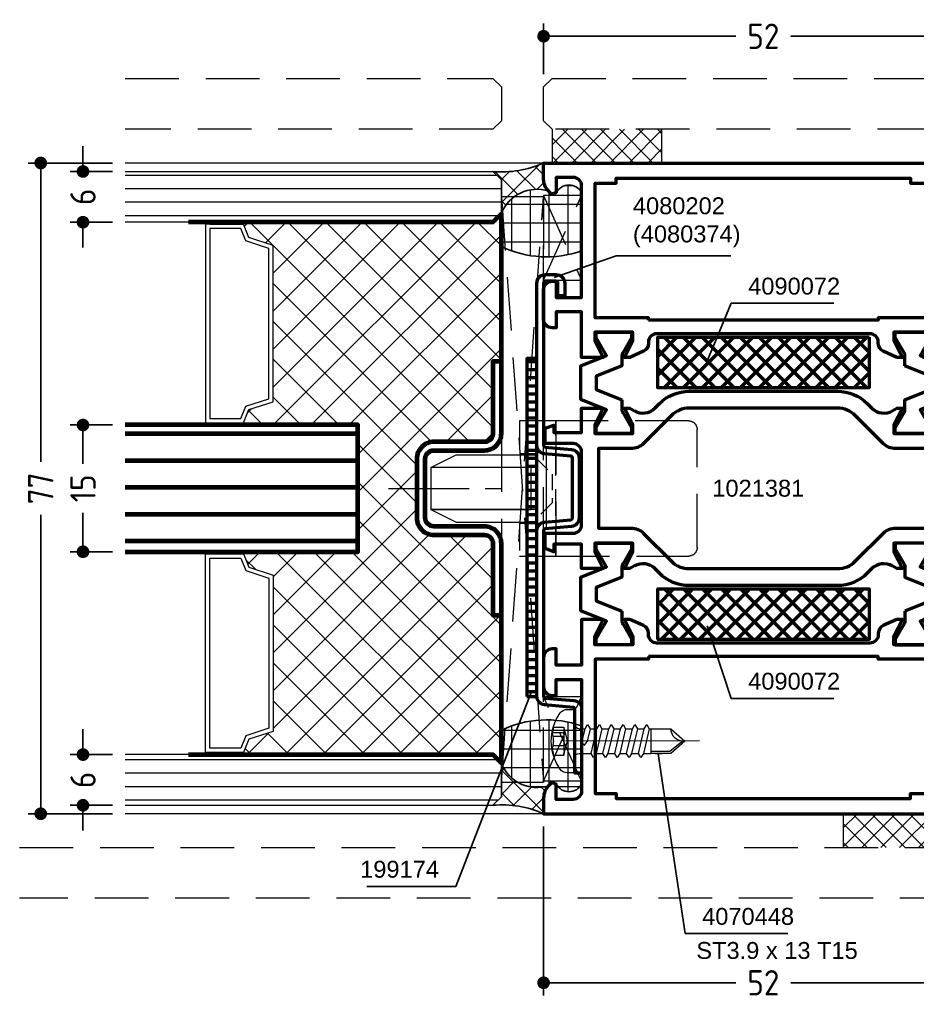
# Model space of a CAD drawing. Header units: millimetres. Extents: x 5 to 232, y 5 to 120.
# Drawn here: x 5 to 111.2, y 4.5 to 120.5 of the extents above; entities that cross this region are included whole.
import ezdxf
from ezdxf.enums import TextEntityAlignment as Align

# ---------------------------------------------------------------- set-up
doc = ezdxf.new("R2010")
doc.units = ezdxf.units.MM
doc.linetypes.add('CENTER', pattern=[50.8, 31.75, -6.35, 6.35, -6.35])
doc.linetypes.add('HIDDEN', pattern=[9.525, 6.35, -3.175])
for name, color, linetype, lineweight in [('AM_5', 3, 'Continuous', 25), ('AM_C', 50, 'Continuous', 50), ('AM_S', 80, 'Continuous', 50), ('Cent3', 70, 'CENTER', 18), ('CHide3', 70, 'HIDDEN', 18), ('CHide4', 10, 'HIDDEN', 13), ('Cont2', 2, 'Continuous', 25), ('Cont3', 70, 'Continuous', 18), ('Cont4', 10, 'Continuous', 13)]:
    doc.layers.add(name, color=color, linetype=linetype, lineweight=lineweight)
doc.styles.add('HBS_DIMTEXTSTYLE', font='isocp.shx')
doc.styles.add('SWISSL', font='swissl.ttf')
doc.dimstyles.new('Konstruktionsschnitt 1-1$0', dxfattribs={"dimtxt": 3, "dimasz": 1.5, "dimexe": 1.5, "dimexo": 1.5, "dimgap": 1.5, "dimtad": 0, "dimdsep": 46, "dimtxsty": 'HBS_DIMTEXTSTYLE', "dimblk": 'PUNKT', "dimcen": 0, "dimclrd": 3, "dimclre": 3, "dimclrt": 2, "dimadec": 1, "dimazin": 2, "dimtfac": 0.7, "dimtofl": 0, "dimtmove": 0, "dimatfit": 3, "dimfxl": 0, "dimtolj": 1, "dimtzin": 0, "dimarcsym": 0})
pattern_1 = [(225, (232.32603, 587.95486), (0.1767767, -0.1767767), []), (315, (232.32603, 587.95486), (0.1767767, 0.1767767), [])]
pattern_2 = [(135, (-90.1242, -416.9889), (-1.3470384, -1.3470384), []), (225, (-90.1242, -416.9889), (1.3470384, -1.3470384), [])]
pattern_3 = [(180, (-90.1242, -416.9889), (-8e-16, -2.2225), []), (270, (-90.1242, -416.9889), (2.2225, -8e-16), [])]

# ---------------------------------------------------------------- blocks, each defined once
blk = doc.blocks.new('*S26')
at = {"layer": 'AM_5', "color": 3}
for p, q in [((43.97, 182.31), (39.01, 180.58)), ((57.56, 182.31), (43.97, 182.31))]:
    blk.add_line(p, q, dxfattribs=at)
at = {"layer": 'AM_5', "color": 3, "linetype": 'Continuous'}
blk.add_line((39.01, 180.58), (36.65, 179.76), dxfattribs=at)
at = {"layer": 'AM_5', "color": 2, "insert": (45.97, 183.31), "char_height": 2, "attachment_point": 7, "style": 'SWISSL'}
blk.add_mtext('4080202\\P(4080374)', dxfattribs=at)
blk = doc.blocks.new('WS4070448')
at = {"layer": 'Cent3', "ltscale": 0.5}
blk.add_line((8.05, -14.4), (8.07, 4.66), dxfattribs=at)
at = {"layer": 'CHide4', "ltscale": 0.3}
for p, q in [((7.1, 1.69), (7.1, 3.08)), ((7.51, 1.69), (7.51, 2.97)), ((8.63, 1.69), (8.63, 2.97)), ((9.04, 1.69), (9.04, 3.08))]:
    blk.add_line(p, q, dxfattribs=at)
for points in [[(6.42, 2.92), (6.42, 1.69)], [(9.72, 2.92), (9.72, 1.69)], [(6.42, 1.69), (8.07, 1.25)], [(9.72, 1.69), (8.07, 1.25)]]:
    blk.add_lwpolyline(points, dxfattribs=at)
for centre, radius, start, end in [((6.48, 4.2), 1.28, 267.2848, 298.8872), ((8.07, 5.85), 2.94, 250.6988, 289.3012), ((9.66, 4.2), 1.28, 241.1128, 272.7152), ((6.76, 2.85), 1.21, 253.6643, 286.3357), ((8.07, 11.78), 10.13, 264.4948, 275.5052), ((9.38, 2.85), 1.21, 253.6643, 286.3357)]:
    blk.add_arc(centre, radius, start, end, dxfattribs=at)
at = {"layer": 'Cont4'}
for p, q in [((6.62, -8.64), (6.62, -11)), ((6.62, -8.64), (9.52, -8.64)), ((9.52, -11), (9.52, -8.64)), ((6.62, -11), (8.07, -12.64)), ((8.07, -12.64), (9.52, -11))]:
    blk.add_line(p, q, dxfattribs=at)
blk.add_lwpolyline([(11.39, 2.11, 0.314856), (4.74, 2.11, 0.244912), (4.32, 1.29), (4.32, 0.36), (11.82, 0.36), (11.82, 1.29, 0.244912), (11.39, 2.11, 0.138291)], format="xyb", dxfattribs=at)
for points in [[(6.12, -1.14), (6.62, -1.43), (8.07, -1.08), (8.57, -0.71), (8.07, -0.51), (6.62, -0.85)], [(6.12, -2.54), (6.62, -2.83), (9.52, -2.14), (10.02, -1.85), (9.52, -1.56), (6.62, -2.25)], [(6.12, -3.94), (6.62, -4.23), (9.52, -3.54), (10.02, -3.25), (9.52, -2.96), (6.62, -3.65)], [(6.12, -5.34), (6.62, -5.63), (9.52, -4.94), (10.02, -4.65), (9.52, -4.36), (6.62, -5.05)], [(6.12, -6.74), (6.62, -7.03), (9.52, -6.34), (10.02, -6.05), (9.52, -5.76), (6.62, -6.45)], [(6.12, -8.14), (6.62, -8.43), (9.52, -7.74), (10.02, -7.45), (9.52, -7.16), (6.62, -7.85)]]:
    blk.add_lwpolyline(points, close=True, dxfattribs=at)
for points in [[(6.62, -0.14), (6.62, -0.85)], [(9.52, -0.14), (9.52, -1.56)], [(6.62, -1.43), (6.62, -1.85)], [(6.62, -1.43), (6.62, -2.25)], [(6.62, -1.43), (6.62, -2.25)], [(9.52, -2.14), (9.52, -2.96)], [(6.62, -2.83), (6.62, -3.65)], [(6.62, -4.23), (6.62, -5.05)], [(9.52, -3.54), (9.52, -4.36)], [(6.62, -5.63), (6.62, -6.45)], [(9.52, -4.94), (9.52, -5.76)], [(9.52, -6.34), (9.52, -7.16)], [(6.62, -7.03), (6.62, -7.85)], [(9.52, -7.74), (9.52, -8.64)], [(6.62, -8.43), (6.62, -8.64)], [(9.27, -8.64), (9.27, -10.89), (8.1, -12.28)], [(9.52, -9.14), (9.52, -9.96)], [(6.62, -9.83), (6.62, -10.65)]]:
    blk.add_lwpolyline(points, dxfattribs=at)
for centre, radius, start, end in [((6.12, -0.14), 0.5, 0, 90), ((10.02, -0.14), 0.5, 90, 180), ((6.61, -12.47), 1.47, 353.4244, 89.6688)]:
    blk.add_arc(centre, radius, start, end, dxfattribs=at)
blk = doc.blocks.new('ESG 6_V')
at = {"layer": 'Cont3'}
h = blk.add_hatch(dxfattribs=at)
h.set_pattern_fill('LINE', color=256, scale=0.5, angle=90, style=0)
h.set_pattern_definition([(90, (-305.9269, -507.866), (-1.5875, 4e-16), [])])
h.paths.add_polyline_path([(3, 44.5), (3, 1), (2, 0), (-2, 0), (-3, 1), (-3, 44.5)])
blk.add_lwpolyline([(3, 44.5), (3, 1), (2, 0), (-2, 0), (-3, 1), (-3, 44.5)], dxfattribs=at)
blk = doc.blocks.new('AL_ABH_24')
at = {"layer": 'Cont4'}
h = blk.add_hatch(dxfattribs=at)
h.set_pattern_fill('ANSI37', color=256, scale=2, angle=-180, style=0)
h.set_pattern_definition(pattern_1)
h.paths.add_polyline_path([(-12, -4.5), (-11.75, -4.5), (-11.75, -0.5), (-12, -0.5)])
h = blk.add_hatch(dxfattribs=at)
h.set_pattern_fill('ANSI37', color=256, scale=2, angle=-180, style=0)
h.set_pattern_definition(pattern_1)
h.paths.add_polyline_path([(12, -0.5), (11.75, -0.5), (11.75, -4.5), (12, -4.5)])
at = {"layer": 'Cont3'}
for points in [[(11.75, -4.5), (11.75, 0), (-11.75, 0), (-11.75, -4.5), (-10.18, -5.13), (-9.25, -8), (9.25, -8), (10.18, -5.13)], [(11.25, -4.16), (11.25, -0.5), (-11.25, -0.5), (-11.25, -4.16), (-9.78, -4.75), (-8.89, -7.5), (8.89, -7.5), (9.78, -4.75)]]:
    blk.add_lwpolyline(points, close=True, dxfattribs=at)
at = {"layer": 'Cont4'}
for points in [[(-11.75, -0.5), (-11.75, -4.5), (-12, -4.5), (-12, -0.5)], [(11.75, -0.5), (11.75, -4.5), (12, -4.5), (12, -0.5)]]:
    blk.add_lwpolyline(points, close=True, dxfattribs=at)
blk = doc.blocks.new('PL30_Glas_76_SYM_NGFK')
at = {"layer": 'Cont3', "lineweight": 70}
h = blk.add_hatch(dxfattribs=at)
h.set_pattern_fill('LINE', color=256, angle=90, style=0)
h.set_pattern_definition([(90, (-271.427, -507.866), (-3.175, 2e-16), [])])
h.paths.add_polyline_path([(-7.5, 44.5), (-7.5, 17), (7.5, 17), (7.5, 44.5)])
at = {"layer": 'Cont4'}
h = blk.add_hatch(dxfattribs=at)
h.set_pattern_fill('ANSI37', color=256, scale=0.5, style=0)
h.set_pattern_definition([(45, (-338.955, -274.622), (2.245064, -2.245064), []), (315, (-338.955, -274.622), (-2.245064, -2.245064), [])])
h.paths.add_polyline_path([(-31.5, 30.5), (-31.25, 30.5), (-29.68, 29.87), (-28.75, 27), (-10.25, 27), (-9.32, 29.87), (-7.75, 30.5), (-7.5, 30.5), (-7.5, 17), (7.5, 17), (7.5, 30.5), (7.75, 30.5), (9.32, 29.87), (10.25, 27), (28.75, 27), (29.68, 29.87), (31.25, 30.5), (31.5, 30.5), (31.5, 1), (32.5, 0), (15, 0), (15, 1), (6.5, 1, -0.414214), (5.5, 2), (5.5, 8, 0.414214), (3.5, 10), (-3.5, 10, 0.414214), (-5.5, 8), (-5.5, 2, -0.414214), (-6.5, 1), (-15, 1), (-15, 0), (-32.5, 0), (-31.5, 1)])
at = {"layer": 'Cont3', "lineweight": 70}
for points in [[(-7.5, 44.5), (-7.5, 17), (7.5, 17), (7.5, 44.5)], [(-31.5, 37), (-31.5, 1), (-32.5, 0), (-15, 0)], [(15, 0), (32.5, 0), (31.5, 1), (31.5, 37)]]:
    blk.add_lwpolyline(points, dxfattribs=at)
blk.add_lwpolyline([(15, 0), (15, 1), (6.5, 1, -0.414214), (5.5, 2), (5.5, 8, 0.414214), (3.5, 10), (-3.5, 10, 0.414214), (-5.5, 8), (-5.5, 2, -0.414214), (-6.5, 1), (-15, 1), (-15, 0), (-6.5, 0, 0.414214), (-4.5, 2), (-4.5, 8, -0.414214), (-3.5, 9), (3.5, 9, -0.414214), (4.5, 8), (4.5, 2, 0.414214), (6.5, 0)], format="xyb", close=True, dxfattribs=at)
at = {"xscale": -1}
blk.add_blockref('ESG 6_V', (-34.5, 0), dxfattribs=at)
blk.add_blockref('ESG 6_V', (34.5, 0))
at = {"layer": 'Cont3', "lineweight": 70, "xscale": -1}
blk.add_blockref('AL_ABH_24', (-19.5, 35), dxfattribs=at)
at = {"layer": 'Cont3', "lineweight": 70}
blk.add_blockref('AL_ABH_24', (19.5, 35), dxfattribs=at)
blk = doc.blocks.new('PL_VERSCH_F_W1_VERD')
at = {"layer": 'Cent3', "ltscale": 0.3}
blk.add_line((-5, -1.15), (5, -1.15), dxfattribs=at)
blk.add_lwpolyline([(0, 17.5), (0, 2.99), (0, 2.99)], dxfattribs=at)
at = {"layer": 'CHide4', "ltscale": 0.5}
for points in [[(-8, 2), (-4.15, 2), (-4.15, 0), (-8, 0)], [(4.15, 2), (8, 2), (8, 0), (4.15, 0)], [(-8, 0), (8, 0), (8, -2.3), (-8, -2.3)]]:
    blk.add_lwpolyline(points, close=True, dxfattribs=at)
at = {"layer": 'CHide4', "ltscale": 0.3}
blk.add_lwpolyline([(3.55, 0), (-3.55, 0), (-1.7, -1.85), (1.7, -1.85)], close=True, dxfattribs=at)
at = {"layer": 'CHide4'}
blk.add_lwpolyline([(-8, -2.3), (8, -2.3), (8, -18, -0.414214), (7, -19), (-7, -19, -0.414214), (-8, -18)], format="xyb", close=True, dxfattribs=at)
at = {"layer": 'Cont3'}
for points in [[(-4, 0), (-2.5, 0), (-2.5, 12.5), (-4, 9.5)], [(-2.5, 12.5), (2.5, 12.5), (2.5, 0.63), (-2.5, 0.63)], [(4, 0), (2.5, 0), (2.5, 12.5), (4, 9.5)]]:
    blk.add_lwpolyline(points, close=True, dxfattribs=at)
blk = doc.blocks.new('PUNKT')
at = {"color": 0, "linetype": 'Continuous'}
blk.add_line((-0.5, 0), (-1, 0), dxfattribs=at)
at = {"color": 0, "linetype": 'Continuous', "const_width": 0.5}
blk.add_lwpolyline([(-0.25, 0, 1), (0.25, 0, 1)], format="xyb", close=True, dxfattribs=at)
blk = doc.blocks.new('*D10')
at = {"layer": 'AM_5', "color": 3, "lineweight": -2, "transparency": 16777216}
for p, q in [((16, 103.5), (6, 103.5)), ((7.5, 102), (7.5, 68.15)), ((7.5, 28), (7.5, 61.85)), ((16, 26.5), (6, 26.5))]:
    blk.add_line(p, q, dxfattribs=at)
at = {"layer": 'AM_5', "color": 3, "lineweight": -2, "transparency": 16777216, "xscale": 1.5, "yscale": 1.5, "zscale": 1.5}
for p, rotation in [((7.5, 103.5), 90), ((7.5, 26.5), 270)]:
    blk.add_blockref('PUNKT', p, dxfattribs=dict(at, rotation=rotation))
at = {"layer": 'AM_5', "color": 2, "transparency": 16777216, "insert": (7.5, 65), "char_height": 3, "attachment_point": 5, "rotation": 90, "style": 'HBS_DIMTEXTSTYLE'}
blk.add_mtext('\\A1;77', dxfattribs=at)
blk = doc.blocks.new('*S29')
at = {"layer": 'AM_5', "color": 3, "linetype": 'Continuous'}
blk.add_line((33.11, 128.52), (34.02, 130.85), dxfattribs=at)
at = {"layer": 'AM_5', "color": 3}
for p, q in [((25.02, 107.71), (33.11, 128.52)), ((14.5, 107.71), (25.02, 107.71))]:
    blk.add_line(p, q, dxfattribs=at)
at = {"layer": 'AM_5', "color": 2, "insert": (23.02, 108.71), "char_height": 2, "attachment_point": 9, "style": 'SWISSL'}
blk.add_mtext('199174', dxfattribs=at)
blk = doc.blocks.new('*D14')
at = {"layer": 'AM_5', "color": 3, "lineweight": -2, "transparency": 16777216}
for p, q in [((16, 72.5), (11, 72.5)), ((12.5, 71), (12.5, 67.91)), ((12.5, 59), (12.5, 62.09)), ((16, 57.5), (11, 57.5))]:
    blk.add_line(p, q, dxfattribs=at)
at = {"layer": 'AM_5', "color": 3, "lineweight": -2, "transparency": 16777216, "xscale": 1.5, "yscale": 1.5, "zscale": 1.5}
for p, rotation in [((12.5, 72.5), 90), ((12.5, 57.5), 270)]:
    blk.add_blockref('PUNKT', p, dxfattribs=dict(at, rotation=rotation))
at = {"layer": 'AM_5', "color": 2, "transparency": 16777216, "insert": (12.5, 65), "char_height": 3, "attachment_point": 5, "rotation": 90, "style": 'HBS_DIMTEXTSTYLE'}
blk.add_mtext('\\A1;15', dxfattribs=at)
blk = doc.blocks.new('*D15')
at = {"layer": 'AM_5', "color": 3, "lineweight": -2, "transparency": 16777216}
for p, q in [((12.5, 104), (12.5, 105.5)), ((16, 102.5), (11, 102.5)), ((16, 96.5), (11, 96.5)), ((12.5, 95), (12.5, 93.5))]:
    blk.add_line(p, q, dxfattribs=at)
at = {"layer": 'AM_5', "color": 3, "lineweight": -2, "transparency": 16777216, "xscale": 1.5, "yscale": 1.5, "zscale": 1.5}
for p, rotation in [((12.5, 102.5), 270), ((12.5, 96.5), 90)]:
    blk.add_blockref('PUNKT', p, dxfattribs=dict(at, rotation=rotation))
at = {"layer": 'AM_5', "color": 2, "transparency": 16777216, "insert": (12.5, 99.5), "char_height": 3, "attachment_point": 5, "rotation": 90, "style": 'HBS_DIMTEXTSTYLE'}
blk.add_mtext('\\A1;6', dxfattribs=at)
blk = doc.blocks.new('*D16')
at = {"layer": 'AM_5', "color": 3, "lineweight": -2, "transparency": 16777216}
for p, q in [((12.5, 35), (12.5, 36.5)), ((16, 33.5), (11, 33.5)), ((16, 27.5), (11, 27.5)), ((12.5, 26), (12.5, 24.5))]:
    blk.add_line(p, q, dxfattribs=at)
at = {"layer": 'AM_5', "color": 3, "lineweight": -2, "transparency": 16777216, "xscale": 1.5, "yscale": 1.5, "zscale": 1.5}
for p, rotation in [((12.5, 33.5), 270), ((12.5, 27.5), 90)]:
    blk.add_blockref('PUNKT', p, dxfattribs=dict(at, rotation=rotation))
at = {"layer": 'AM_5', "color": 2, "transparency": 16777216, "insert": (12.5, 30.5), "char_height": 3, "attachment_point": 5, "rotation": 90, "style": 'HBS_DIMTEXTSTYLE'}
blk.add_mtext('\\A1;6', dxfattribs=at)
blk = doc.blocks.new('*S32')
at = {"layer": 'AM_5', "color": 3}
for p, q in [((57.61, 176.71), (55.73, 172.22)), ((69.74, 176.71), (57.61, 176.71))]:
    blk.add_line(p, q, dxfattribs=at)
at = {"layer": 'AM_5', "color": 3, "linetype": 'Continuous'}
blk.add_line((55.73, 172.22), (54.77, 169.91), dxfattribs=at)
at = {"layer": 'AM_5', "color": 2, "insert": (59.61, 177.71), "char_height": 2, "attachment_point": 7, "style": 'SWISSL'}
blk.add_mtext('4090072', dxfattribs=at)
blk = doc.blocks.new('*S33')
at = {"layer": 'AM_5', "color": 3, "linetype": 'Continuous'}
blk.add_line((55.56, 136.17), (54.77, 138.54), dxfattribs=at)
at = {"layer": 'AM_5', "color": 3}
for p, q in [((57.61, 129.96), (55.56, 136.17)), ((69.74, 129.96), (57.61, 129.96))]:
    blk.add_line(p, q, dxfattribs=at)
at = {"layer": 'AM_5', "color": 2, "insert": (59.61, 130.96), "char_height": 2, "attachment_point": 7, "style": 'SWISSL'}
blk.add_mtext('4090072', dxfattribs=at)
blk = doc.blocks.new('*D18')
at = {"layer": 'AM_5', "color": 3, "lineweight": -2, "transparency": 16777216}
for p, q in [((67, 25), (67, 5)), ((119, 8.66), (119, 5)), ((68.5, 6.5), (89.76, 6.5)), ((117.5, 6.5), (96.24, 6.5))]:
    blk.add_line(p, q, dxfattribs=at)
at = {"layer": 'AM_5', "color": 3, "lineweight": -2, "transparency": 16777216, "xscale": 1.5, "yscale": 1.5, "zscale": 1.5, "rotation": 180}
blk.add_blockref('PUNKT', (67, 6.5), dxfattribs=at)
at = {"layer": 'AM_5', "color": 3, "lineweight": -2, "transparency": 16777216, "xscale": 1.5, "yscale": 1.5, "zscale": 1.5}
blk.add_blockref('PUNKT', (119, 6.5), dxfattribs=at)
at = {"layer": 'AM_5', "color": 2, "transparency": 16777216, "insert": (93, 6.5), "char_height": 3, "attachment_point": 5, "style": 'HBS_DIMTEXTSTYLE'}
blk.add_mtext('\\A1;52', dxfattribs=at)
blk = doc.blocks.new('*D19')
at = {"layer": 'AM_5', "color": 3, "lineweight": -2, "transparency": 16777216}
for p, q in [((67, 114), (67, 120)), ((119, 105), (119, 120)), ((68.5, 118.5), (89.76, 118.5)), ((117.5, 118.5), (96.24, 118.5))]:
    blk.add_line(p, q, dxfattribs=at)
at = {"layer": 'AM_5', "color": 3, "lineweight": -2, "transparency": 16777216, "xscale": 1.5, "yscale": 1.5, "zscale": 1.5, "rotation": 180}
blk.add_blockref('PUNKT', (67, 118.5), dxfattribs=at)
at = {"layer": 'AM_5', "color": 3, "lineweight": -2, "transparency": 16777216, "xscale": 1.5, "yscale": 1.5, "zscale": 1.5}
blk.add_blockref('PUNKT', (119, 118.5), dxfattribs=at)
at = {"layer": 'AM_5', "color": 2, "transparency": 16777216, "insert": (93, 118.5), "char_height": 3, "attachment_point": 5, "style": 'HBS_DIMTEXTSTYLE'}
blk.add_mtext('\\A1;52', dxfattribs=at)
blk = doc.blocks.new('WI199174')
h = blk.add_hatch()
h.set_pattern_fill('LINE', color=256, scale=0.3, angle=90)
h.paths.add_polyline_path([(0, 1.2), (0, 0), (40, 0), (40, 1.2)])
blk.add_lwpolyline([(0, 1.2), (0, 0), (40, 0), (40, 1.2)], close=True)
blk = doc.blocks.new('WI1021381')
for points in [[(23, 10.2), (22.27, 11.81, 0.294108), (21.36, 12.4), (21.2, 12.4, -0.414214), (20.2, 13.4), (20.2, 38.6, -0.414214), (21.2, 39.6), (21.36, 39.6, 0.294108), (22.27, 40.19), (23, 41.8), (23, 42.45), (21, 41.45), (20, 41.45), (20, 45.95), (21, 45.95), (23, 44.95), (23, 47.5), (17.6, 47.5), (17.6, 50.5), (19.5, 50.5), (19.5, 51, 0.414214), (18.5, 52), (15, 52, 0.414214), (14, 51), (14, 50.5), (15.9, 50.5), (15.9, 47.5), (2.7, 47.5, -0.414214), (1.7, 48.5), (1.7, 50.5), (3.5, 50.5), (3.71, 51.01), (3.31, 51.41, 0.198912), (1.9, 52), (0, 52), (0, 0), (1.9, 0, 0.198912), (3.31, 0.59), (3.71, 0.99), (3.5, 1.5), (1.7, 1.5), (1.7, 3.5, -0.414214), (2.7, 4.5), (15.9, 4.5), (15.9, 1.5), (14, 1.5), (14, 1, 0.414214), (15, 0), (18.5, 0, 0.414214), (19.5, 1), (19.5, 1.5), (17.6, 1.5), (17.6, 4.5), (23, 4.5), (23, 7.05), (21, 6.05), (20, 6.05), (20, 10.55), (21, 10.55), (23, 9.55), (23, 10.2)], [(23, 10.2), (22.27, 11.81, 0.294108), (21.36, 12.4), (21.2, 12.4, -0.414214), (20.2, 13.4), (20.2, 38.6, -0.414214), (21.2, 39.6), (21.36, 39.6, 0.294108), (22.27, 40.19), (23, 41.8), (23, 42.45), (21, 41.45), (20, 41.45), (20, 45.95), (21, 45.95), (23, 44.95), (23, 47.5), (17.6, 47.5), (17.6, 50.5), (19.5, 50.5), (19.5, 51, 0.414214), (18.5, 52), (15, 52, 0.414214), (14, 51), (14, 50.5), (15.9, 50.5), (15.9, 47.5), (2.7, 47.5, -0.414214), (1.7, 48.5), (1.7, 50.5), (3.5, 50.5), (3.71, 51.01), (3.31, 51.41, 0.198912), (1.9, 52), (0, 52), (0, 0), (1.9, 0, 0.198912), (3.31, 0.59), (3.71, 0.99), (3.5, 1.5), (1.7, 1.5), (1.7, 3.5, -0.414214), (2.7, 4.5), (15.9, 4.5), (15.9, 1.5), (14, 1.5), (14, 1, 0.414214), (15, 0), (18.5, 0, 0.414214), (19.5, 1), (19.5, 1.5), (17.6, 1.5), (17.6, 4.5), (23, 4.5), (23, 7.05), (21, 6.05), (20, 6.05), (20, 10.55), (21, 10.55), (23, 9.55), (23, 10.2)], [(54, 10.2), (54.73, 11.81, -0.294108), (55.64, 12.4), (55.8, 12.4, 0.414214), (56.8, 13.4), (56.8, 38.6, 0.414214), (55.8, 39.6), (55.64, 39.6, -0.294108), (54.73, 40.19), (54, 41.8), (54, 42.45), (56, 41.45), (57, 41.45), (57, 45.95), (56, 45.95), (54, 44.95), (54, 47.5), (59.4, 47.5), (59.4, 50.5), (57.5, 50.5), (57.5, 51, -0.414214), (58.5, 52), (62, 52, -0.414214), (63, 51), (63, 50.5), (61.1, 50.5), (61.1, 47.5), (74.3, 47.5, 0.414214), (75.3, 48.5), (75.3, 50.5), (73.5, 50.5), (73.29, 51.01), (73.69, 51.41, -0.198912), (75.1, 52), (77, 52), (77, 0), (75.1, 0, -0.198912), (73.69, 0.59), (73.29, 0.99), (73.5, 1.5), (75.3, 1.5), (75.3, 3.5, 0.414214), (74.3, 4.5), (61.1, 4.5), (61.1, 1.5), (63, 1.5), (63, 1, -0.414214), (62, 0), (58.5, 0, -0.414214), (57.5, 1), (57.5, 1.5), (59.4, 1.5), (59.4, 4.5), (54, 4.5), (54, 7.05), (56, 6.05), (57, 6.05), (57, 10.55), (56, 10.55), (54, 9.55), (54, 10.2)], [(54, 10.2), (54.73, 11.81, -0.294108), (55.64, 12.4), (55.8, 12.4, 0.414214), (56.8, 13.4), (56.8, 38.6, 0.414214), (55.8, 39.6), (55.64, 39.6, -0.294108), (54.73, 40.19), (54, 41.8), (54, 42.45), (56, 41.45), (57, 41.45), (57, 45.95), (56, 45.95), (54, 44.95), (54, 47.5), (59.4, 47.5), (59.4, 50.5), (57.5, 50.5), (57.5, 51, -0.414214), (58.5, 52), (62, 52, -0.414214), (63, 51), (63, 50.5), (61.1, 50.5), (61.1, 47.5), (74.3, 47.5, 0.414214), (75.3, 48.5), (75.3, 50.5), (73.5, 50.5), (73.29, 51.01), (73.69, 51.41, -0.198912), (75.1, 52), (77, 52), (77, 0), (75.1, 0, -0.198912), (73.69, 0.59), (73.29, 0.99), (73.5, 1.5), (75.3, 1.5), (75.3, 3.5, 0.414214), (74.3, 4.5), (61.1, 4.5), (61.1, 1.5), (63, 1.5), (63, 1, -0.414214), (62, 0), (58.5, 0, -0.414214), (57.5, 1), (57.5, 1.5), (59.4, 1.5), (59.4, 4.5), (54, 4.5), (54, 7.05), (56, 6.05), (57, 6.05), (57, 10.55), (56, 10.55), (54, 9.55), (54, 10.2)], [(23.99, 42.75), (22.87, 42.75, 0.131652), (22.47, 42.64), (20.66, 41.6), (20, 41.6), (20, 45.8), (20.66, 45.8), (22, 45.03), (22.49, 44.75), (22.79, 44.57), (24, 47.58), (28, 47.58), (29.21, 44.57), (31.34, 45.8), (32, 45.8), (32, 41.6), (31.34, 41.6), (29.53, 42.64, 0.131652), (29.13, 42.75), (28.01, 42.75), (26.79, 45.78), (25.21, 45.78)], [(23.99, 42.75), (22.87, 42.75, 0.131652), (22.47, 42.64), (20.66, 41.6), (20, 41.6), (20, 45.8), (20.66, 45.8), (22, 45.03), (22.49, 44.75), (22.79, 44.57), (24, 47.58), (28, 47.58), (29.21, 44.57), (31.34, 45.8), (32, 45.8), (32, 41.6), (31.34, 41.6), (29.53, 42.64, 0.131652), (29.13, 42.75), (28.01, 42.75), (26.79, 45.78), (25.21, 45.78)], [(48.99, 42.75), (47.87, 42.75, 0.131652), (47.47, 42.64), (45.66, 41.6), (45, 41.6), (45, 45.8), (45.66, 45.8), (47, 45.03), (47.49, 44.74), (47.79, 44.57), (49, 47.58), (53, 47.58), (54.21, 44.57), (56.34, 45.8), (57, 45.8), (57, 41.6), (56.34, 41.6), (54.53, 42.64, 0.131652), (54.13, 42.75), (53.01, 42.75), (51.79, 45.78), (50.21, 45.78)], [(48.99, 42.75), (47.87, 42.75, 0.131652), (47.47, 42.64), (45.66, 41.6), (45, 41.6), (45, 45.8), (45.66, 45.8), (47, 45.03), (47.49, 44.74), (47.79, 44.57), (49, 47.58), (53, 47.58), (54.21, 44.57), (56.34, 45.8), (57, 45.8), (57, 41.6), (56.34, 41.6), (54.53, 42.64, 0.131652), (54.13, 42.75), (53.01, 42.75), (51.79, 45.78), (50.21, 45.78)], [(48, 34.76, 0.198912), (47.12, 36.88), (43.79, 40.21, -0.198912), (43.2, 41.63), (43.2, 45.5), (33.8, 45.5), (33.8, 41.63, -0.198912), (33.21, 40.21), (29.88, 36.88, 0.198912), (29, 34.76), (29, 17.24, 0.198912), (29.88, 15.12), (33.21, 11.79, -0.198912), (33.8, 10.37), (33.8, 6.5), (43.2, 6.5), (43.2, 10.37, -0.198912), (43.79, 11.79), (47.12, 15.12, 0.198912), (48, 17.24)], [(48, 34.76, 0.198912), (47.12, 36.88), (43.79, 40.21, -0.198912), (43.2, 41.63), (43.2, 45.5), (33.8, 45.5), (33.8, 41.63, -0.198912), (33.21, 40.21), (29.88, 36.88, 0.198912), (29, 34.76), (29, 17.24, 0.198912), (29.88, 15.12), (33.21, 11.79, -0.198912), (33.8, 10.37), (33.8, 6.5), (43.2, 6.5), (43.2, 10.37, -0.198912), (43.79, 11.79), (47.12, 15.12, 0.198912), (48, 17.24)], [(23.99, 9.25), (22.87, 9.25, -0.131652), (22.47, 9.36), (20.66, 10.4), (20, 10.4), (20, 6.2), (20.66, 6.2), (22, 6.97), (22.49, 7.26), (22.79, 7.43), (24, 4.43), (28, 4.43), (29.21, 7.43), (31.34, 6.2), (32, 6.2), (32, 10.4), (31.34, 10.4), (29.53, 9.36, -0.131652), (29.13, 9.25), (28.01, 9.25), (26.79, 6.23), (25.21, 6.23)], [(23.99, 9.25), (22.87, 9.25, -0.131652), (22.47, 9.36), (20.66, 10.4), (20, 10.4), (20, 6.2), (20.66, 6.2), (22, 6.97), (22.49, 7.26), (22.79, 7.43), (24, 4.43), (28, 4.43), (29.21, 7.43), (31.34, 6.2), (32, 6.2), (32, 10.4), (31.34, 10.4), (29.53, 9.36, -0.131652), (29.13, 9.25), (28.01, 9.25), (26.79, 6.23), (25.21, 6.23)], [(53.01, 9.25), (54.13, 9.25, 0.131652), (54.53, 9.36), (56.34, 10.4), (57, 10.4), (57, 6.2), (56.34, 6.2), (55, 6.97), (54.51, 7.26), (54.21, 7.43), (53, 4.43), (49, 4.43), (47.79, 7.43), (45.66, 6.2), (45, 6.2), (45, 10.4), (45.66, 10.4), (47.47, 9.36, 0.131652), (47.87, 9.25), (48.99, 9.25), (50.21, 6.23), (51.79, 6.23)], [(53.01, 9.25), (54.13, 9.25, 0.131652), (54.53, 9.36), (56.34, 10.4), (57, 10.4), (57, 6.2), (56.34, 6.2), (55, 6.97), (54.51, 7.26), (54.21, 7.43), (53, 4.43), (49, 4.43), (47.79, 7.43), (45.66, 6.2), (45, 6.2), (45, 10.4), (45.66, 10.4), (47.47, 9.36, 0.131652), (47.87, 9.25), (48.99, 9.25), (50.21, 6.23), (51.79, 6.23)]]:
    blk.add_lwpolyline(points, format="xyb", close=True)
blk.add_lwpolyline([(29, 10.2), (29.32, 10.75, 0.339454), (29, 13.17), (28.46, 13.71, -0.198912), (27, 17.24), (27, 34.76, -0.198912), (28.46, 38.29), (29, 38.83, 0.339454), (29.32, 41.25), (29, 41.8), (29, 42.45), (31, 41.45), (32, 41.45), (32, 45.95), (31, 45.95), (29, 44.95), (29, 47.5), (31.9, 47.5), (31.9, 50.8), (31.01, 50.8), (31.38, 51.8), (33.2, 51.8), (33.2, 48.5, 0.414214), (34.2, 47.5), (42.8, 47.5, 0.414214), (43.8, 48.5), (43.8, 51.8), (45.62, 51.8), (45.99, 50.8), (45.1, 50.8), (45.1, 47.5), (48, 47.5), (48, 44.95), (46, 45.95), (45, 45.95), (45, 41.45), (46, 41.45), (48, 42.45), (48, 41.8), (47.68, 41.25, 0.339454), (48, 38.83), (48.54, 38.29, -0.198912), (50, 34.76), (50, 17.24, -0.198912), (48.54, 13.71), (48, 13.17, 0.339454), (47.68, 10.75), (48, 10.2), (48, 9.55), (46, 10.55), (45, 10.55), (45, 6.05), (46, 6.05), (48, 7.05), (48, 4.5), (45.1, 4.5), (45.1, 1.2), (45.99, 1.2), (45.62, 0.2), (43.8, 0.2), (43.8, 3.5, 0.414214), (42.8, 4.5), (34.2, 4.5, 0.414214), (33.2, 3.5), (33.2, 0.2), (31.38, 0.2), (31.01, 1.2), (31.9, 1.2), (31.9, 4.5), (29, 4.5), (29, 7.05), (31, 6.05), (32, 6.05), (32, 10.55), (31, 10.55), (29, 9.55), (29, 10.2), (29.32, 10.75)], format="xyb")
blk.add_lwpolyline([(29, 10.2), (29.32, 10.75, 0.339454), (29, 13.17), (28.46, 13.71, -0.198912), (27, 17.24), (27, 34.76, -0.198912), (28.46, 38.29), (29, 38.83, 0.339454), (29.32, 41.25), (29, 41.8), (29, 42.45), (31, 41.45), (32, 41.45), (32, 45.95), (31, 45.95), (29, 44.95), (29, 47.5), (31.9, 47.5), (31.9, 50.8), (31.01, 50.8), (31.38, 51.8), (33.2, 51.8), (33.2, 48.5, 0.414214), (34.2, 47.5), (42.8, 47.5, 0.414214), (43.8, 48.5), (43.8, 51.8), (45.62, 51.8), (45.99, 50.8), (45.1, 50.8), (45.1, 47.5), (48, 47.5), (48, 44.95), (46, 45.95), (45, 45.95), (45, 41.45), (46, 41.45), (48, 42.45), (48, 41.8), (47.68, 41.25, 0.339454), (48, 38.83), (48.54, 38.29, -0.198912), (50, 34.76), (50, 17.24, -0.198912), (48.54, 13.71), (48, 13.17, 0.339454), (47.68, 10.75), (48, 10.2), (48, 9.55), (46, 10.55), (45, 10.55), (45, 6.05), (46, 6.05), (48, 7.05), (48, 4.5), (45.1, 4.5), (45.1, 1.2), (45.99, 1.2), (45.62, 0.2), (43.8, 0.2), (43.8, 3.5, 0.414214), (42.8, 4.5), (34.2, 4.5, 0.414214), (33.2, 3.5), (33.2, 0.2), (31.38, 0.2), (31.01, 1.2), (31.9, 1.2), (31.9, 4.5), (29, 4.5), (29, 7.05), (31, 6.05), (32, 6.05), (32, 10.55), (31, 10.55), (29, 9.55), (29, 10.2), (29.32, 10.75)], format="xyb")
for points in [[(18.6, 39.6), (18.3, 39.6), (18.3, 45.9), (2.4, 45.9), (2.4, 43.4), (1.8, 43.4), (1.8, 8.6), (2.4, 8.6), (2.4, 6.1), (18.3, 6.1), (18.3, 12.4), (18.6, 12.4), (18.6, 39.6)], [(18.6, 39.6), (18.3, 39.6), (18.3, 45.9), (2.4, 45.9), (2.4, 43.4), (1.8, 43.4), (1.8, 8.6), (2.4, 8.6), (2.4, 6.1), (18.3, 6.1), (18.3, 12.4), (18.6, 12.4), (18.6, 39.6)], [(58.4, 39.6), (58.7, 39.6), (58.7, 45.9), (74.6, 45.9), (74.6, 43.4), (75.2, 43.4), (75.2, 8.6), (74.6, 8.6), (74.6, 6.1), (58.7, 6.1), (58.7, 12.4), (58.4, 12.4), (58.4, 39.6)], [(58.4, 39.6), (58.7, 39.6), (58.7, 45.9), (74.6, 45.9), (74.6, 43.4), (75.2, 43.4), (75.2, 8.6), (74.6, 8.6), (74.6, 6.1), (58.7, 6.1), (58.7, 12.4), (58.4, 12.4), (58.4, 39.6)]]:
    blk.add_lwpolyline(points, close=True)
blk = doc.blocks.new('WI4080202')
blk.add_lwpolyline([(-48.32, -0.18), (-48.61, -3.59, -0.388879), (-49.61, -4.5), (-57.2, -4.5), (-57.2, -3.7), (-49.61, -3.7, 0.388879), (-49.41, -3.52), (-49.11, -0.11, -0.388879), (-48.12, 0.8), (-28.48, 0.8, -0.388879), (-27.49, -0.11), (-27.22, -3.22, 0.388879), (-27.02, -3.4), (-19.88, -3.4, 0.388879), (-19.68, -3.22), (-19.41, -0.11, -0.388879), (-18.42, 0.8), (0.8, 0.8, -0.414214), (1.8, -0.2), (1.8, -1.5, -0.414214), (0.8, -2.5), (-0.7, -2.5), (-0.7, -1.7), (0.8, -1.7, 0.414214), (1, -1.5), (1, -0.2, 0.414214), (0.8, 0), (-18.42, 0, 0.388879), (-18.62, -0.18), (-18.89, -3.29, -0.388879), (-19.88, -4.2), (-27.02, -4.2, -0.388879), (-28.01, -3.29), (-28.28, -0.18, 0.388879), (-28.48, 0), (-48.12, 0, 0.388879), (-48.32, -0.18)], format="xyb", close=True)
blk = doc.blocks.new('WI4090072')
h = blk.add_hatch()
h.set_pattern_fill('ANSI37', color=256, scale=0.5, style=0)
h.set_pattern_definition([(45, (-243.5052, -149.0903), (-1.122532, 1.122532), []), (135, (-243.5052, -149.0903), (-1.122532, -1.122532), [])])
h.paths.add_polyline_path([(12.5, 6.4), (-12.5, 6.4), (-12.5, 0.4), (12.5, 0.4)])
blk.add_lwpolyline([(12.5, 6.4), (12.5, 0.4), (-12.5, 0.4), (-12.5, 6.4), (12.5, 6.4)], close=True)
blk = doc.blocks.new('*S37')
at = {"layer": 'AM_5', "color": 3, "linetype": 'Continuous'}
blk.add_line((49.31, 120.98), (48.94, 123.45), dxfattribs=at)
at = {"layer": 'AM_5', "color": 3}
for p, q in [((52.16, 102.13), (49.31, 120.98)), ((64.31, 102.13), (52.16, 102.13))]:
    blk.add_line(p, q, dxfattribs=at)
at = {"layer": 'AM_5', "color": 2, "insert": (54.16, 103.13), "char_height": 2, "attachment_point": 7, "style": 'SWISSL'}
blk.add_mtext('4070448', dxfattribs=at)
blk = doc.blocks.new('ZAHL rechts')
at = {"layer": 'AM_5', "color": 2, "style": 'SWISSL'}
blk.add_attdef('XXX', text='', height=1.5, dxfattribs=at).set_placement((-1.95, -2.5), align=Align.RIGHT)

msp = doc.modelspace()

# ---------------------------------------------------------------- hatches: boundary and pattern name
at = {"layer": 'CHide3'}
h = msp.add_hatch(dxfattribs=at)
h.set_pattern_fill('ANSI37', color=256, scale=0.5, angle=-90)
h.set_pattern_definition([(315, (45.9735, 139.7489), (1.12253, 1.12253), []), (45, (45.9735, 139.7489), (-1.12253, 1.12253), [])])
h.paths.add_polyline_path([(81.001, 103.501), (81.001, 107.501), (68.001, 107.501), (68.001, 103.501)])
h = msp.add_hatch(dxfattribs=at)
h.set_pattern_fill('ANSI37', color=256, scale=0.5, angle=-90)
h.set_pattern_definition([(315, (100.4735, 58.7474), (1.12253, 1.12253), []), (45, (100.4735, 58.7474), (-1.12253, 1.12253), [])])
h.paths.add_polyline_path([(102.501, 22.5), (102.501, 26.5), (115.501, 26.5), (115.501, 22.5)])
at = {"layer": 'Cont3'}
h = msp.add_hatch(dxfattribs=at)
h.set_pattern_fill('ANSI37', color=256, scale=0.6, angle=90, style=0)
h.set_pattern_definition(pattern_2)
edge = h.paths.add_edge_path()
edge.add_arc((62.081, 114.521), 12.069, 264.86979, 294.05761)
edge.add_line((67.001, 103.5), (67.001, 101.605))
edge.add_arc((69.001, 101.605), 2, 180, 225.00072)
edge.add_arc((66.244, 95.805), 4.586, 72.97276, 157.66842)
edge.add_line((62.002, 97.548), (62.002, 101.5))
edge.add_line((62.002, 101.5), (61.002, 102.5))
h = msp.add_hatch(dxfattribs=at)
h.set_pattern_fill('ANSI37', color=256, scale=0.7, angle=135, style=0)
h.set_pattern_definition(pattern_3)
edge = h.paths.add_edge_path()
edge.add_arc((66.244, 95.805), 4.586, 72.97276, 157.66842, ccw=False)
edge.add_line((67.587, 100.19), (67.989, 99.788))
edge.add_line((67.989, 99.788), (68.501, 100))
edge.add_arc((70.001, 99.193), 1.703, 28.29127, 151.70873, ccw=False)
edge.add_line((71.501, 100), (71.5, 93.115))
edge.add_arc((67.349, 104.721), 12.326, 244.28997, 289.68166, ccw=False)
edge.add_line((62.002, 93.615), (62.002, 97.548))
h = msp.add_hatch(dxfattribs=at)
h.set_pattern_fill('ANSI37', color=256, scale=0.7, angle=135, style=0)
h.set_pattern_definition(pattern_3)
edge = h.paths.add_edge_path()
edge.add_arc((66.244, 34.195), 4.586, 202.33158, 287.02724)
edge.add_line((67.587, 29.81), (67.989, 30.213))
edge.add_line((67.989, 30.213), (68.501, 30))
edge.add_arc((70.001, 30.808), 1.703, 208.29127, 331.70873)
edge.add_line((71.501, 30), (71.5, 36.886))
edge.add_arc((67.349, 25.28), 12.326, 70.31834, 115.71003)
edge.add_line((62.002, 36.386), (62.002, 32.453))
h = msp.add_hatch(dxfattribs=at)
h.set_pattern_fill('ANSI37', color=256, scale=0.6, angle=90, style=0)
h.set_pattern_definition(pattern_2)
edge = h.paths.add_edge_path()
edge.add_arc((62.081, 15.48), 12.069, 65.94239, 95.13021, ccw=False)
edge.add_line((67.001, 26.5), (67.001, 28.396))
edge.add_arc((69.001, 28.396), 2, 134.99928, 180, ccw=False)
edge.add_arc((66.244, 34.195), 4.586, 202.33158, 287.02724, ccw=False)
edge.add_line((62.002, 32.453), (62.002, 28.5))
edge.add_line((62.002, 28.5), (61.002, 27.5))

# ---------------------------------------------------------------- linework, layer by layer
at = {"layer": 'CHide3'}
for p, q in [((68.001, 107.501), (68.001, 103.501)), ((81.001, 103.501), (81.001, 107.501)), ((102.501, 22.5), (102.501, 26.5))]:
    msp.add_line(p, q, dxfattribs=at)
for points in [[(17.5, 113.501), (61.002, 113.501), (62.002, 112.501), (62.002, 108.501), (61.002, 107.501), (17.5, 107.501)], [(5, 22.5), (115.501, 22.5), (116.501, 21.5), (116.501, 17.5), (115.501, 16.5), (5, 16.5)]]:
    msp.add_lwpolyline(points, dxfattribs=at)
for points in [[(170, 107.501), (68.001, 107.501), (67.001, 108.501), (67.001, 112.501), (68.001, 113.501), (170, 113.501), (171, 112.501), (171, 108.501)], [(62.003, 99.5), (62.003, 30.229), (67.001, 30.229), (67.001, 99.5)], [(71.501, 89.644), (71.501, 99.644), (67.001, 99.644), (67.001, 89.644)], [(71.501, 40.357), (71.501, 30.357), (67.001, 30.357), (67.001, 40.357)]]:
    msp.add_lwpolyline(points, close=True, dxfattribs=at)
at = {"layer": 'CHide4'}
msp.add_line((71.501, 30.357), (67.001, 40.357), dxfattribs=at)
for points in [[(62.003, 99.5), (67.001, 30.229)], [(62.003, 30.229), (67.001, 99.5)], [(67.001, 89.644), (71.501, 99.644)], [(67.001, 99.644), (71.501, 89.644)], [(67.001, 30.357), (71.501, 40.357)]]:
    msp.add_lwpolyline(points, dxfattribs=at)
at = {"layer": 'Cont2'}
for points in [[(61.002, 102.5, 0.1280489), (67.001, 103.5), (67.001, 101.605, 0.1989156), (67.587, 100.19, 0.3873508), (62.002, 97.548), (62.002, 101.5)], [(62.002, 97.548, -0.3873508), (67.587, 100.19), (67.989, 99.788), (68.501, 100, -0.5974064), (71.501, 100), (71.5, 93.115, -0.2006897), (62.002, 93.615)], [(62.002, 32.453, 0.3873508), (67.587, 29.81), (67.989, 30.213), (68.501, 30, 0.5974064), (71.501, 30), (71.5, 36.886, 0.2006897), (62.002, 36.386)], [(61.002, 27.5, -0.1280489), (67.001, 26.5), (67.001, 28.396, -0.1989156), (67.587, 29.81, -0.3873508), (62.002, 32.453), (62.002, 28.5)]]:
    msp.add_lwpolyline(points, format="xyb", close=True, dxfattribs=at)
at = {"layer": 'Cont3'}
for p, q in [((67.001, 103.501), (17.5, 103.501)), ((67.001, 26.5), (17.5, 26.5))]:
    msp.add_line(p, q, dxfattribs=at)

# ---------------------------------------------------------------- block references
at = {"xscale": -1, "rotation": 90}
for name, p in [('PL_VERSCH_F_W1_VERD', (66.165, 64.986)), ('WS4070448', (71.062, 43.163))]:
    msp.add_blockref(name, p, dxfattribs=at)
at = {"layer": 'AM_5'}
for name in ['*S26', '*S32', '*S33', '*S29', '*S37']:
    msp.add_blockref(name, (31.596, -89.805), dxfattribs=at)
at = {"layer": 'AM_C'}
for name, p, rotation in [('WI4080202', (67.001, 88.5), 89.99999999999999), ('WI199174', (66.201, 40.384), 89.99999999999999), ('WI4090072', (93.001, 53.5), 180)]:
    msp.add_blockref(name, p, dxfattribs=dict(at, rotation=rotation))
msp.add_blockref('WI4090072', (93.001, 76.5), dxfattribs=at)
at = {"layer": 'AM_S', "rotation": 89.99999999999999}
msp.add_blockref('WI1021381', (119.001, 26.5), dxfattribs=at)
at = {"layer": 'Cont3', "rotation": 90.00000000000001}
msp.add_blockref('PL30_Glas_76_SYM_NGFK', (62.002, 65), dxfattribs=at)
at = {"layer": 'Cont3'}
ref = msp.add_blockref('ZAHL rechts', (87.026, 13.822), dxfattribs=at)
ref.add_attrib('XXX', 'ST3.9 x 13 T15', dxfattribs={"layer": 'AM_5', "color": 2, "height": 2, "style": 'SWISSL'}).set_placement((85.072, 11.322), align=Align.TOP_LEFT)

# ---------------------------------------------------------------- texts
at = {"layer": 'AM_5', "color": 2, "insert": (97.837, 63.992), "char_height": 2, "attachment_point": 9, "style": 'SWISSL'}
msp.add_mtext('1021381', dxfattribs=at)

# ---------------------------------------------------------------- dimensions: what is measured, and where the dimension line sits
at = {"layer": 'AM_5'}
for base, p1, p2, picture, middle in [((119, 118.501), (67.001, 112.501), (119, 103.501), '*D19', (93.001, 118.501)), ((119.001, 6.5), (67.001, 26.5), (119.001, 10.16), '*D18', (93.001, 6.5))]:
    dim = msp.add_linear_dim(base=base, p1=p1, p2=p2, dimstyle='Konstruktionsschnitt 1-1$0', override={"dimscale": 1}, dxfattribs=at)
    dim.commit()
    dim.dimension.update_dxf_attribs({"geometry": picture, "text_midpoint": middle, "dimtype": 160})
for base, p1, p2, picture, middle in [((12.5, 102.5), (17.5, 96.5), (17.5, 102.5), '*D15', (12.5, 99.5)), ((12.5, 33.5), (17.5, 27.5), (17.5, 33.5), '*D16', (12.5, 30.5))]:
    dim = msp.add_linear_dim(base=base, p1=p1, p2=p2, angle=90, text='6', dimstyle='Konstruktionsschnitt 1-1$0', override={"dimscale": 1}, dxfattribs=at)
    dim.commit()
    dim.dimension.update_dxf_attribs({"geometry": picture, "text_midpoint": middle, "dimtype": 160})
for base, p1, p2, picture, middle in [((7.5, 103.501), (17.5, 26.5), (17.5, 103.501), '*D10', (7.5, 65.001)), ((12.5, 72.5), (17.5, 57.5), (17.5, 72.5), '*D14', (12.5, 65.001))]:
    dim = msp.add_linear_dim(base=base, p1=p1, p2=p2, angle=90, dimstyle='Konstruktionsschnitt 1-1$0', override={"dimscale": 1}, dxfattribs=at)
    dim.commit()
    dim.dimension.update_dxf_attribs({"geometry": picture, "text_midpoint": middle, "dimtype": 160})

doc.saveas('drawing.dxf')
